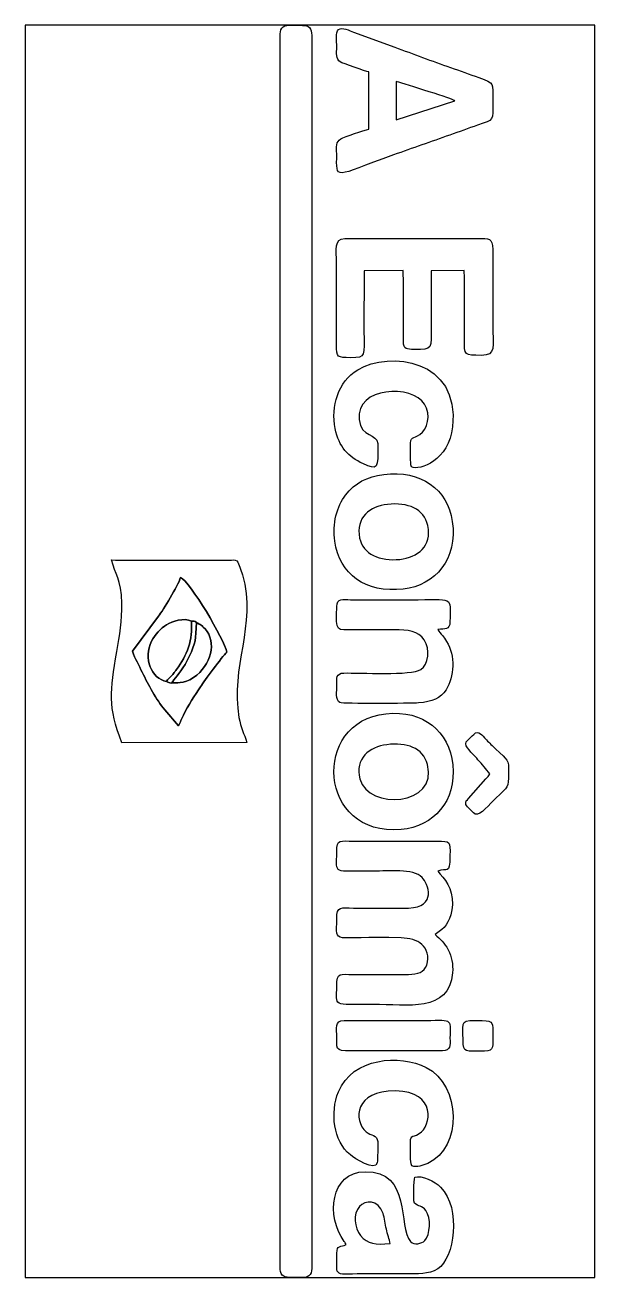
# Model space of a CAD drawing. Header units: millimetres. Extents: x 7819 to 8819, y 420 to 2622.
import ezdxf

# ---------------------------------------------------------------- set-up
doc = ezdxf.new("R2010")
doc.units = ezdxf.units.MM
doc.header["$MEASUREMENT"] = 0
doc.layers.add('Camada 1', color=7, linetype='Continuous')

msp = doc.modelspace()

# ---------------------------------------------------------------- linework, layer by layer
at = {"layer": 'Camada 1', "color": 240}
msp.add_open_spline([(8818.5242, 2622.3046), (8818.5242, 2622.3046), (8818.5242, 422.3046), (8818.5242, 422.3046), (8818.5242, 422.3046), (7818.5242, 422.3046), (7818.5242, 422.3046), (7818.5242, 422.3046), (7818.5242, 2622.3046), (7818.5242, 2622.3046), (7818.5242, 2622.3046), (8818.5242, 2622.3046), (8818.5242, 2622.3046)], degree=3, knots=[0, 0, 0, 0, 0.25, 0.25, 0.25, 0.5, 0.5, 0.5, 0.75, 0.75, 0.75, 1, 1, 1, 1], dxfattribs=at)
at = {"layer": 'Camada 1', "color": 30}
for points, knots in [([(8277.9543, 2621.942), (8266.2512, 2620.5471), (8265.9517, 2610.65), (8265.9852, 2598.2098), (8265.9852, 2598.2098), (8265.9762, 2070.2223), (8265.9762, 2070.2223), (8265.943, 1530.1717), (8266.9566, 989.344), (8265.9762, 449.3678), (8265.9549, 437.6914), (8265.2527, 426.1347), (8275.8799, 423.2423), (8279.979, 422.1269), (8304.9841, 422.0623), (8309.6439, 422.7548), (8322.0658, 424.6009), (8321.6634, 434.6418), (8321.6324, 446.8224), (8321.6324, 446.8224), (8321.6091, 2102.0289), (8321.6091, 2102.0289), (8321.6418, 2196.1749), (8321.4834, 2290.3242), (8321.6267, 2384.4695), (8321.6267, 2384.4695), (8321.613, 2595.6644), (8321.613, 2595.6644), (8321.4618, 2607.99), (8322.3826, 2618.5884), (8311.4738, 2621.475), (8307.7236, 2622.4675), (8282.6231, 2622.4985), (8277.9543, 2621.942)], [0, 0, 0, 0, 0.090909091, 0.090909091, 0.090909091, 0.181818182, 0.181818182, 0.181818182, 0.272727273, 0.272727273, 0.272727273, 0.363636364, 0.363636364, 0.363636364, 0.454545455, 0.454545455, 0.454545455, 0.545454545, 0.545454545, 0.545454545, 0.636363636, 0.636363636, 0.636363636, 0.727272727, 0.727272727, 0.727272727, 0.818181818, 0.818181818, 0.818181818, 0.909090909, 0.909090909, 0.909090909, 1, 1, 1, 1]), ([(8634.0345, 1307.3323), (8631.2112, 1302.595), (8630.8606, 1302.5669), (8627.0812, 1298.4967), (8627.0812, 1298.4967), (8596.7943, 1263.9409), (8596.7943, 1263.9409), (8594.0677, 1261.0713), (8590.5695, 1258.8909), (8592.2151, 1253.3046), (8593.0696, 1250.4032), (8607.5155, 1236.8407), (8608.6634, 1236.4252), (8617.817, 1233.112), (8633.9517, 1254.5812), (8644.4764, 1264.5277), (8667.3064, 1286.1037), (8666.7791, 1281.0255), (8666.9742, 1308.6047), (8667.1596, 1334.8149), (8666.6308, 1328.8477), (8644.2018, 1351.1421), (8638.5824, 1356.7281), (8633.6652, 1361.2162), (8628.1135, 1366.8216), (8624.4198, 1370.5514), (8616.9049, 1382.2404), (8608.9826, 1379.0942), (8607.5155, 1378.5114), (8593.2928, 1364.5053), (8592.7205, 1363.3613), (8588.5793, 1355.0771), (8603.7689, 1343.4569), (8611.1221, 1334.5415), (8614.2997, 1330.6892), (8615.0926, 1329.7162), (8618.8695, 1325.7704), (8618.8695, 1325.7704), (8634.0345, 1307.3323), (8634.0345, 1307.3323)], [0, 0, 0, 0, 0.076923077, 0.076923077, 0.076923077, 0.153846154, 0.153846154, 0.153846154, 0.230769231, 0.230769231, 0.230769231, 0.307692308, 0.307692308, 0.307692308, 0.384615385, 0.384615385, 0.384615385, 0.461538462, 0.461538462, 0.461538462, 0.538461538, 0.538461538, 0.538461538, 0.615384615, 0.615384615, 0.615384615, 0.692307692, 0.692307692, 0.692307692, 0.769230769, 0.769230769, 0.769230769, 0.846153846, 0.846153846, 0.846153846, 0.923076923, 0.923076923, 0.923076923, 1, 1, 1, 1]), ([(8620.7984, 873.8714), (8581.1836, 873.6452), (8587.064, 876.9328), (8587.1054, 839.1421), (8587.1302, 816.4572), (8590.7789, 820.1927), (8624.6077, 820.2165), (8642.9568, 820.2295), (8639.2285, 830.1013), (8639.2004, 849.3201), (8639.172, 868.6075), (8641.9241, 873.9211), (8620.7984, 873.8714)], [0, 0, 0, 0, 0.25, 0.25, 0.25, 0.5, 0.5, 0.5, 0.75, 0.75, 0.75, 1, 1, 1, 1])]:
    msp.add_open_spline(points, degree=3, knots=knots, dxfattribs=at)
at = {"layer": 'Camada 1', "color": 114}
for points, knots in [([(8421.582, 2540.2014), (8421.582, 2540.2014), (8421.8851, 2439.5649), (8421.8851, 2439.5649), (8413.1778, 2437.5216), (8379.6744, 2426.4856), (8372.535, 2422.5601), (8363.7945, 2417.7545), (8365.3354, 2408.5413), (8365.3761, 2396.3838), (8365.5338, 2349.3574), (8357.7727, 2355.5871), (8465.3545, 2394.4251), (8498.7135, 2406.468), (8530.7256, 2417.598), (8563.7466, 2429.3087), (8580.0376, 2435.0862), (8596.4297, 2440.8679), (8612.6004, 2446.6475), (8642.2344, 2457.2395), (8639.2011, 2452.8632), (8639.1853, 2487.9862), (8639.1695, 2522.8687), (8643.429, 2519.4293), (8614.7518, 2530.1818), (8598.2272, 2536.3776), (8581.7811, 2542.2527), (8565.0089, 2547.9883), (8532.5178, 2559.0993), (8499.7847, 2572.0116), (8467.3561, 2583.5788), (8467.3561, 2583.5788), (8394.7682, 2610.0905), (8394.7682, 2610.0905), (8388.4786, 2612.5637), (8374.7792, 2619.5562), (8368.7315, 2614.5999), (8362.6272, 2609.5971), (8365.5266, 2593.1184), (8365.4776, 2584.6776), (8365.4107, 2573.1289), (8363.6509, 2562.684), (8371.6679, 2557.6693), (8374.8239, 2555.6952), (8417.3632, 2541.0237), (8421.582, 2540.2014)], [0, 0, 0, 0, 0.066666667, 0.066666667, 0.066666667, 0.133333333, 0.133333333, 0.133333333, 0.2, 0.2, 0.2, 0.266666667, 0.266666667, 0.266666667, 0.333333333, 0.333333333, 0.333333333, 0.4, 0.4, 0.4, 0.466666667, 0.466666667, 0.466666667, 0.533333333, 0.533333333, 0.533333333, 0.6, 0.6, 0.6, 0.666666667, 0.666666667, 0.666666667, 0.733333333, 0.733333333, 0.733333333, 0.8, 0.8, 0.8, 0.866666667, 0.866666667, 0.866666667, 0.933333333, 0.933333333, 0.933333333, 1, 1, 1, 1]), ([(8469.8523, 2523.348), (8472.2164, 2522.7995), (8563.6642, 2494.5856), (8570.3364, 2490.8421), (8572.3359, 2489.7202), (8571.5163, 2490.2272), (8572.7192, 2489.2834), (8572.7192, 2489.2834), (8469.5374, 2456.0772), (8469.5374, 2456.0772), (8469.5374, 2456.0772), (8469.8523, 2523.348), (8469.8523, 2523.348)], [0, 0, 0, 0, 0.25, 0.25, 0.25, 0.5, 0.5, 0.5, 0.75, 0.75, 0.75, 1, 1, 1, 1]), ([(8613.1795, 2247.6394), (8613.1795, 2247.6394), (8379.5377, 2247.6153), (8379.5377, 2247.6153), (8360.3719, 2247.6174), (8364.9557, 2227.6928), (8365.0194, 2204.2729), (8365.0194, 2204.2729), (8364.9625, 2061.7802), (8364.9625, 2061.7802), (8364.8823, 2038.0112), (8366.8166, 2038.3181), (8389.6963, 2038.2092), (8417.5352, 2038.0768), (8413.149, 2041.3677), (8413.2487, 2084.6808), (8413.2487, 2084.6808), (8413.3084, 2190.7179), (8413.3084, 2190.7179), (8413.3084, 2190.7179), (8482.0407, 2191.3393), (8482.0407, 2191.3393), (8483.551, 2152.2333), (8482.1353, 2106.5868), (8482.4272, 2066.7881), (8482.5313, 2052.5882), (8488.5606, 2052.84), (8501.4379, 2052.8165), (8535.0949, 2052.7556), (8530.8379, 2051.3924), (8530.889, 2097.4035), (8530.889, 2097.4035), (8531.0434, 2191.037), (8531.0434, 2191.037), (8531.0434, 2191.037), (8588.9396, 2191.3371), (8588.9396, 2191.3371), (8590.5666, 2174.8357), (8589.4983, 2095.9184), (8589.4954, 2071.9582), (8589.5008, 2041.2865), (8588.7104, 2042.345), (8619.5285, 2042.3735), (8645.8744, 2042.3984), (8639.2314, 2056.3291), (8639.154, 2098.6758), (8639.154, 2098.6758), (8639.2299, 2228.4458), (8639.2299, 2228.4458), (8639.2681, 2248.9619), (8632.395, 2247.5817), (8613.1795, 2247.6394)], [0, 0, 0, 0, 0.058823529, 0.058823529, 0.058823529, 0.117647059, 0.117647059, 0.117647059, 0.176470588, 0.176470588, 0.176470588, 0.235294118, 0.235294118, 0.235294118, 0.294117647, 0.294117647, 0.294117647, 0.352941176, 0.352941176, 0.352941176, 0.411764706, 0.411764706, 0.411764706, 0.470588235, 0.470588235, 0.470588235, 0.529411765, 0.529411765, 0.529411765, 0.588235294, 0.588235294, 0.588235294, 0.647058824, 0.647058824, 0.647058824, 0.705882353, 0.705882353, 0.705882353, 0.764705882, 0.764705882, 0.764705882, 0.823529412, 0.823529412, 0.823529412, 0.882352941, 0.882352941, 0.882352941, 0.941176471, 0.941176471, 0.941176471, 1, 1, 1, 1]), ([(8496.3721, 1846.6594), (8511.2949, 1838.6096), (8562.1089, 1858.3157), (8568.6656, 1916.7934), (8582.0187, 2035.8852), (8457.8314, 2050.7511), (8402.5836, 2017.0818), (8367.4559, 1995.6739), (8354.8072, 1952.6052), (8362.7, 1913.6684), (8369.1771, 1881.7158), (8385.8647, 1864.039), (8411.503, 1852.108), (8437.3133, 1840.0972), (8438.6047, 1842.44), (8437.3705, 1887.5798), (8436.8781, 1905.5908), (8408.0785, 1896.9874), (8404.6151, 1929.4085), (8398.3601, 1987.9681), (8498.4637, 1991.1111), (8519.6779, 1956.6642), (8531.2907, 1937.8082), (8524.9791, 1912.1065), (8511.1743, 1903.2066), (8499.1354, 1895.4453), (8494.4669, 1901.1838), (8494.698, 1882.4114), (8494.8153, 1872.9028), (8494.2013, 1854.1939), (8496.3721, 1846.6594)], [0, 0, 0, 0, 0.1, 0.1, 0.1, 0.2, 0.2, 0.2, 0.3, 0.3, 0.3, 0.4, 0.4, 0.4, 0.5, 0.5, 0.5, 0.6, 0.6, 0.6, 0.7, 0.7, 0.7, 0.8, 0.8, 0.8, 0.9, 0.9, 0.9, 1, 1, 1, 1]), ([(8568.2409, 1750.4033), (8559.4838, 1807.7165), (8514.0481, 1841.2145), (8447.911, 1833.0164), (8418.4739, 1829.3671), (8397.6175, 1818.3918), (8380.9288, 1797.0239), (8366.0071, 1777.9183), (8357.4196, 1746.1409), (8361.9419, 1715.8313), (8370.5694, 1658.0089), (8415.6988, 1624.1445), (8482.3193, 1631.6822), (8538.6458, 1638.0551), (8578.1623, 1685.468), (8568.2409, 1750.4033)], [0, 0, 0, 0, 0.2, 0.2, 0.2, 0.4, 0.4, 0.4, 0.6, 0.6, 0.6, 0.8, 0.8, 0.8, 1, 1, 1, 1]), ([(8525.2063, 1743.2284), (8533.2502, 1707.3891), (8507.3222, 1687.2333), (8476.0728, 1684.0178), (8441.6714, 1680.4782), (8411.2982, 1693.0594), (8405.6381, 1721.4497), (8398.4482, 1757.5129), (8423.3763, 1777.206), (8454.5789, 1780.5499), (8489.9943, 1784.3456), (8518.5225, 1773.0075), (8525.2063, 1743.2284)], [0, 0, 0, 0, 0.25, 0.25, 0.25, 0.5, 0.5, 0.5, 0.75, 0.75, 0.75, 1, 1, 1, 1]), ([(8189.8338, 1681.6371), (8187.4474, 1683.4851), (8180.9177, 1682.7587), (8177.6566, 1682.7483), (8177.6566, 1682.7483), (8135.7375, 1682.7627), (8135.7375, 1682.7627), (8117.5428, 1682.8045), (8099.332, 1682.7753), (8081.1366, 1682.7605), (8044.2005, 1682.7313), (8006.957, 1682.4089), (7970.0529, 1682.9012), (7977.0721, 1656.6113), (7987.1015, 1650.994), (7988.3156, 1606.4178), (7989.0985, 1577.6716), (7984.0417, 1549.7841), (7979.4999, 1522.2547), (7967.7576, 1451.0778), (7963.2615, 1426.449), (7988.3466, 1361.708), (7988.3466, 1361.708), (8207.7564, 1362.2804), (8207.7564, 1362.2804), (8202.5905, 1377.9664), (8197.2972, 1387.6863), (8193.895, 1406.4436), (8177.8953, 1494.6546), (8225.1671, 1567.9001), (8200.0443, 1656.7343), (8198.7431, 1661.3353), (8196.929, 1665.7741), (8195.4104, 1670.0173), (8193.967, 1674.0493), (8192.8875, 1678.6518), (8189.8338, 1681.6371)], [0, 0, 0, 0, 0.083333333, 0.083333333, 0.083333333, 0.166666667, 0.166666667, 0.166666667, 0.25, 0.25, 0.25, 0.333333333, 0.333333333, 0.333333333, 0.416666667, 0.416666667, 0.416666667, 0.5, 0.5, 0.5, 0.583333333, 0.583333333, 0.583333333, 0.666666667, 0.666666667, 0.666666667, 0.75, 0.75, 0.75, 0.833333333, 0.833333333, 0.833333333, 0.916666667, 0.916666667, 0.916666667, 1, 1, 1, 1]), ([(8172.6326, 1520.7544), (8164.2081, 1513.5596), (8132.8601, 1469.6456), (8126.5712, 1460.3451), (8116.2676, 1445.1059), (8104.9103, 1427.0909), (8096.3437, 1410.5094), (8093.0967, 1404.2238), (8090.9129, 1397.7835), (8087.6335, 1391.6512), (8087.6335, 1391.6512), (8063.5088, 1419.4991), (8063.5088, 1419.4991), (8056.0443, 1429.3701), (8048.9459, 1439.3797), (8042.039, 1451.42), (8035.5629, 1462.7087), (8030.0458, 1473.8597), (8024.1424, 1485.6955), (8018.2055, 1497.5974), (8011.6675, 1509.6207), (8006.8461, 1522.4371), (8006.8461, 1522.4371), (8052.5705, 1584.1512), (8052.5705, 1584.1512), (8060.7362, 1594.9906), (8086.8197, 1636.6805), (8091.238, 1652.2663), (8108.0033, 1645.0575), (8168.3093, 1543.3499), (8172.6326, 1520.7544)], [0, 0, 0, 0, 0.1, 0.1, 0.1, 0.2, 0.2, 0.2, 0.3, 0.3, 0.3, 0.4, 0.4, 0.4, 0.5, 0.5, 0.5, 0.6, 0.6, 0.6, 0.7, 0.7, 0.7, 0.8, 0.8, 0.8, 0.9, 0.9, 0.9, 1, 1, 1, 1]), ([(8543.1367, 1561.0163), (8555.3258, 1561.5457), (8563.8071, 1559.9939), (8564.1696, 1574.4238), (8565.3369, 1620.9214), (8571.7211, 1613.1327), (8495.0889, 1613.084), (8495.0889, 1613.084), (8389.6959, 1613.1305), (8389.6959, 1613.1305), (8376.1747, 1613.0613), (8366.0805, 1615.9861), (8365.5507, 1601.3008), (8363.8582, 1554.3917), (8365.6713, 1560.1771), (8394.7754, 1560.0927), (8418.4714, 1560.0242), (8442.1869, 1560.0512), (8465.8836, 1560.0783), (8490.8049, 1560.1064), (8508.1965, 1558.7515), (8518.9883, 1542.4881), (8529.9694, 1525.9391), (8526.6118, 1499.5193), (8512.9913, 1490.398), (8496.8119, 1479.563), (8405.1543, 1485.0901), (8378.1818, 1484.314), (8363.639, 1483.8957), (8365.6166, 1475.5065), (8365.6572, 1462.5495), (8365.6867, 1453.2118), (8362.8576, 1436.5538), (8370.9602, 1432.4003), (8375.592, 1430.0259), (8495.9535, 1430.8449), (8509.2076, 1431.8352), (8532.5552, 1433.5793), (8548.127, 1440.1141), (8557.3857, 1454.8628), (8571.6967, 1477.6581), (8573.9387, 1514.9039), (8558.2716, 1539.8118), (8555.5932, 1544.0702), (8553.6262, 1546.9806), (8550.9493, 1550.301), (8548.1932, 1553.7195), (8544.7835, 1556.7128), (8543.1367, 1561.0163)], [0, 0, 0, 0, 0.0625, 0.0625, 0.0625, 0.125, 0.125, 0.125, 0.1875, 0.1875, 0.1875, 0.25, 0.25, 0.25, 0.3125, 0.3125, 0.3125, 0.375, 0.375, 0.375, 0.4375, 0.4375, 0.4375, 0.5, 0.5, 0.5, 0.5625, 0.5625, 0.5625, 0.625, 0.625, 0.625, 0.6875, 0.6875, 0.6875, 0.75, 0.75, 0.75, 0.8125, 0.8125, 0.8125, 0.875, 0.875, 0.875, 0.9375, 0.9375, 0.9375, 1, 1, 1, 1]), ([(8568.9226, 1323.1889), (8562.8299, 1381.8257), (8517.7181, 1419.858), (8451.8844, 1412.9312), (8320.0537, 1399.0603), (8332.1812, 1195.9744), (8478.6342, 1209.3249), (8536.0297, 1214.5571), (8575.5387, 1259.5101), (8568.9226, 1323.1889)], [0, 0, 0, 0, 0.333333333, 0.333333333, 0.333333333, 0.666666667, 0.666666667, 0.666666667, 1, 1, 1, 1]), ([(8524.6325, 1323.6412), (8544.2727, 1251.4155), (8420.6714, 1242.6625), (8406.1586, 1298.1937), (8396.8066, 1333.9796), (8422.6914, 1354.7164), (8453.1428, 1358.4422), (8488.5092, 1362.7699), (8516.5936, 1353.2046), (8524.6325, 1323.6412)], [0, 0, 0, 0, 0.333333333, 0.333333333, 0.333333333, 0.666666667, 0.666666667, 0.666666667, 1, 1, 1, 1]), ([(8542.6829, 1136.3456), (8559.1246, 1143.2846), (8563.9878, 1127.2823), (8564.1735, 1163.5674), (8564.3031, 1188.8962), (8566.0312, 1188.8745), (8540.8022, 1188.8118), (8540.8022, 1188.8118), (8394.7754, 1188.9539), (8394.7754, 1188.9539), (8372.3781, 1189.0069), (8365.2656, 1193.7576), (8365.4269, 1169.9355), (8365.704, 1128.9438), (8356.4633, 1136.7094), (8430.3297, 1136.3733), (8455.6494, 1136.2583), (8499.4661, 1141.3552), (8515.3723, 1125.3731), (8526.0845, 1114.6102), (8541.9173, 1072.7702), (8491.2951, 1071.5069), (8459.5652, 1070.7149), (8426.6327, 1071.4452), (8394.7754, 1071.4708), (8373.2574, 1071.4881), (8365.361, 1076.2147), (8365.4733, 1052.8928), (8365.7091, 1003.799), (8353.7774, 1023.7452), (8478.6345, 1019.1409), (8492.4297, 1018.6321), (8506.4029, 1015.5374), (8514.7755, 1007.7321), (8523.0445, 1000.0238), (8529.0944, 986.4688), (8523.3522, 971.1326), (8518.6201, 958.4954), (8507.9392, 955.4188), (8491.3185, 954.8779), (8491.3185, 954.8779), (8394.7754, 954.8101), (8394.7754, 954.8101), (8371.191, 954.7574), (8365.3542, 959.6509), (8365.4308, 934.5645), (8365.5439, 897.6552), (8355.531, 901.8754), (8429.0598, 902.0903), (8489.864, 902.2681), (8562.0761, 887.0895), (8568.5446, 957.5336), (8570.0452, 973.8771), (8567.264, 985.4316), (8560.9607, 997.971), (8554.3086, 1011.204), (8546.9564, 1016.284), (8538.1397, 1024.8913), (8538.1397, 1024.8913), (8549.7715, 1033.718), (8549.7715, 1033.718), (8560.9157, 1041.9319), (8568.3773, 1062.2352), (8568.63, 1078.2905), (8569.0806, 1106.9444), (8554.6081, 1122.8519), (8542.6829, 1136.3456)], [0, 0, 0, 0, 0.045454545, 0.045454545, 0.045454545, 0.090909091, 0.090909091, 0.090909091, 0.136363636, 0.136363636, 0.136363636, 0.181818182, 0.181818182, 0.181818182, 0.227272727, 0.227272727, 0.227272727, 0.272727273, 0.272727273, 0.272727273, 0.318181818, 0.318181818, 0.318181818, 0.363636364, 0.363636364, 0.363636364, 0.409090909, 0.409090909, 0.409090909, 0.454545455, 0.454545455, 0.454545455, 0.5, 0.5, 0.5, 0.545454545, 0.545454545, 0.545454545, 0.590909091, 0.590909091, 0.590909091, 0.636363636, 0.636363636, 0.636363636, 0.681818182, 0.681818182, 0.681818182, 0.727272727, 0.727272727, 0.727272727, 0.772727273, 0.772727273, 0.772727273, 0.818181818, 0.818181818, 0.818181818, 0.863636364, 0.863636364, 0.863636364, 0.909090909, 0.909090909, 0.909090909, 0.954545455, 0.954545455, 0.954545455, 1, 1, 1, 1]), ([(8511.5962, 873.8761), (8511.5962, 873.8761), (8378.2681, 873.8623), (8378.2681, 873.8623), (8361.4898, 873.9312), (8365.4589, 859.8061), (8365.4909, 844.2311), (8365.5449, 818.2301), (8363.7859, 820.8959), (8403.6638, 820.8779), (8403.6638, 820.8779), (8551.0382, 820.8685), (8551.0382, 820.8685), (8565.9988, 821.161), (8564.229, 829.873), (8564.2081, 842.9588), (8564.1483, 880.4931), (8570.4984, 873.955), (8511.5962, 873.8761)], [0, 0, 0, 0, 0.166666667, 0.166666667, 0.166666667, 0.333333333, 0.333333333, 0.333333333, 0.5, 0.5, 0.5, 0.666666667, 0.666666667, 0.666666667, 0.833333333, 0.833333333, 0.833333333, 1, 1, 1, 1]), ([(8496.9858, 618.408), (8506.5178, 615.5337), (8516.3013, 618.9313), (8525.2772, 623.0354), (8586.3171, 650.9453), (8583.718, 759.8559), (8522.4754, 791.5529), (8476.8784, 815.1524), (8392.6777, 809.1557), (8368.4011, 748.512), (8353.7705, 711.9644), (8359.2445, 662.6679), (8389.3748, 637.7794), (8395.6511, 632.5952), (8433.9647, 607.2848), (8436.4023, 624.2107), (8437.2377, 630.0112), (8437.6815, 654.851), (8437.3291, 661.129), (8436.615, 673.8491), (8425.5893, 670.7934), (8417.0954, 678.3138), (8393.4926, 699.2118), (8397.4102, 750.9964), (8468.4241, 750.1532), (8541.5296, 749.2852), (8531.8562, 688.1222), (8510.0945, 675.1925), (8496.3984, 667.0547), (8494.3258, 675.2874), (8494.7621, 653.3983), (8494.9888, 642.0169), (8493.8064, 627.3825), (8496.9858, 618.408)], [0, 0, 0, 0, 0.090909091, 0.090909091, 0.090909091, 0.181818182, 0.181818182, 0.181818182, 0.272727273, 0.272727273, 0.272727273, 0.363636364, 0.363636364, 0.363636364, 0.454545455, 0.454545455, 0.454545455, 0.545454545, 0.545454545, 0.545454545, 0.636363636, 0.636363636, 0.636363636, 0.727272727, 0.727272727, 0.727272727, 0.818181818, 0.818181818, 0.818181818, 0.909090909, 0.909090909, 0.909090909, 1, 1, 1, 1]), ([(8502.7639, 598.6608), (8500.2789, 591.7755), (8499.6335, 561.331), (8501.6751, 552.904), (8508.9924, 547.1373), (8515.2661, 548.9045), (8521.776, 540.1773), (8531.4714, 527.1799), (8529.5702, 497.0319), (8519.9533, 487.2319), (8514.7262, 481.9052), (8500.9286, 478.9368), (8495.1307, 485.4975), (8472.134, 511.5188), (8497.4483, 609.4663), (8415.0563, 608.3498), (8354.1193, 607.5239), (8346.2168, 529.2301), (8378.6749, 485.8834), (8379.0255, 485.4157), (8380.1841, 483.8368), (8380.2971, 483.6684), (8380.2971, 483.6684), (8382.2865, 480.3656), (8382.2865, 480.3656), (8371.9389, 475.4191), (8365.6853, 480.415), (8365.7019, 465.1795), (8365.7515, 420.0126), (8357.0658, 428.9348), (8422.7108, 429.0881), (8443.8732, 429.1375), (8465.0381, 429.056), (8486.2005, 429.1022), (8507.9464, 429.1494), (8525.9492, 427.2889), (8542.7073, 437.7572), (8571.9436, 456.0196), (8584.5649, 543.069), (8547.6724, 581.3963), (8537.8978, 591.5512), (8513.7702, 602.6167), (8502.7639, 598.6608)], [0, 0, 0, 0, 0.071428571, 0.071428571, 0.071428571, 0.142857143, 0.142857143, 0.142857143, 0.214285714, 0.214285714, 0.214285714, 0.285714286, 0.285714286, 0.285714286, 0.357142857, 0.357142857, 0.357142857, 0.428571429, 0.428571429, 0.428571429, 0.5, 0.5, 0.5, 0.571428571, 0.571428571, 0.571428571, 0.642857143, 0.642857143, 0.642857143, 0.714285714, 0.714285714, 0.714285714, 0.785714286, 0.785714286, 0.785714286, 0.857142857, 0.857142857, 0.857142857, 0.928571429, 0.928571429, 0.928571429, 1, 1, 1, 1]), ([(8459.2402, 482.0011), (8433.5454, 480.4778), (8419.7345, 480.3833), (8407.1002, 496.5053), (8397.2248, 509.1072), (8393.3709, 534.5618), (8405.3764, 547.3555), (8415.5375, 558.1837), (8438.175, 560.305), (8446.7693, 534.881), (8449.5293, 526.7172), (8450.6927, 516.6251), (8452.5496, 507.6956), (8454.4278, 498.6638), (8457.9793, 489.3127), (8459.2402, 482.0011)], [0, 0, 0, 0, 0.2, 0.2, 0.2, 0.4, 0.4, 0.4, 0.6, 0.6, 0.6, 0.8, 0.8, 0.8, 1, 1, 1, 1])]:
    msp.add_open_spline(points, degree=3, knots=knots, dxfattribs=at)
at = {"layer": 'Camada 1', "color": 230}
for points, knots in [([(8172.6326, 1520.7544), (8168.3093, 1543.3499), (8108.0033, 1645.0575), (8091.238, 1652.2663), (8086.8197, 1636.6805), (8060.7362, 1594.9906), (8052.5705, 1584.1512), (8052.5705, 1584.1512), (8006.8461, 1522.4371), (8006.8461, 1522.4371), (8011.6675, 1509.6207), (8018.2055, 1497.5974), (8024.1424, 1485.6955), (8030.0458, 1473.8597), (8035.5629, 1462.7087), (8042.039, 1451.42), (8048.9459, 1439.3797), (8056.0443, 1429.3701), (8063.5088, 1419.4991), (8063.5088, 1419.4991), (8087.6335, 1391.6512), (8087.6335, 1391.6512), (8090.9129, 1397.7835), (8093.0967, 1404.2238), (8096.3437, 1410.5094), (8104.9103, 1427.0909), (8116.2676, 1445.1059), (8126.5712, 1460.3451), (8132.8601, 1469.6456), (8164.2081, 1513.5596), (8172.6326, 1520.7544)], [0, 0, 0, 0, 0.1, 0.1, 0.1, 0.2, 0.2, 0.2, 0.3, 0.3, 0.3, 0.4, 0.4, 0.4, 0.5, 0.5, 0.5, 0.6, 0.6, 0.6, 0.7, 0.7, 0.7, 0.8, 0.8, 0.8, 0.9, 0.9, 0.9, 1, 1, 1, 1]), ([(8110.348, 1575.4934), (8115.8727, 1575.2366), (8115.0189, 1575.6849), (8119.268, 1573.1294), (8126.3301, 1568.7436), (8128.8076, 1568.1439), (8134.3931, 1561.8219), (8155.143, 1538.3356), (8145.4804, 1498.2736), (8114.3102, 1476.5194), (8096.153, 1463.8473), (8083.0032, 1468.3517), (8075.7353, 1466.7944), (8070.6885, 1467.4883), (8070.564, 1466.9585), (8066.8685, 1469.4689), (8039.2883, 1474.7433), (8026.2779, 1509.9381), (8040.506, 1540.2841), (8045.8267, 1551.6327), (8056.9003, 1563.1198), (8066.5715, 1568.8121), (8077.0559, 1574.9827), (8097.033, 1582.1125), (8110.348, 1575.4934)], [0, 0, 0, 0, 0.125, 0.125, 0.125, 0.25, 0.25, 0.25, 0.375, 0.375, 0.375, 0.5, 0.5, 0.5, 0.625, 0.625, 0.625, 0.75, 0.75, 0.75, 0.875, 0.875, 0.875, 1, 1, 1, 1])]:
    msp.add_open_spline(points, degree=3, knots=knots, dxfattribs=at)
at = {"layer": 'Camada 1', "color": 166}
for points in [[(8066.8685, 1469.4689), (8068.2348, 1473.3436), (8072.9202, 1475.6377), (8080.1662, 1485.2487), (8081.4915, 1487.0068), (8082.1433, 1487.9831), (8083.965, 1490.3334), (8103.1761, 1515.1216), (8112.7182, 1542.5944), (8110.348, 1575.4934), (8097.033, 1582.1125), (8077.0559, 1574.9827), (8066.5715, 1568.8121), (8056.9003, 1563.1198), (8045.8267, 1551.6327), (8040.506, 1540.2841), (8026.2779, 1509.9381), (8039.2883, 1474.7433), (8066.8685, 1469.4689)], [(8119.268, 1573.1294), (8118.2652, 1543.3066), (8117.7278, 1537.1891), (8106.6568, 1513.2874), (8106.6568, 1513.2874), (8099.2074, 1499.3667), (8099.2074, 1499.3667), (8089.503, 1482.1757), (8079.8066, 1474.2258), (8075.7353, 1466.7944), (8083.0032, 1468.3517), (8096.153, 1463.8473), (8114.3102, 1476.5194), (8145.4804, 1498.2736), (8155.143, 1538.3356), (8134.3931, 1561.8219), (8128.8076, 1568.1439), (8126.3301, 1568.7436), (8119.268, 1573.1294)]]:
    msp.add_open_spline(points, degree=3, knots=[0, 0, 0, 0, 0.166666667, 0.166666667, 0.166666667, 0.333333333, 0.333333333, 0.333333333, 0.5, 0.5, 0.5, 0.666666667, 0.666666667, 0.666666667, 0.833333333, 0.833333333, 0.833333333, 1, 1, 1, 1], dxfattribs=at)
at = {"layer": 'Camada 1', "color": 9}
msp.add_open_spline([(8110.348, 1575.4934), (8112.7182, 1542.5944), (8103.1761, 1515.1216), (8083.965, 1490.3334), (8082.1433, 1487.9831), (8081.4915, 1487.0068), (8080.1662, 1485.2487), (8072.9202, 1475.6377), (8068.2348, 1473.3436), (8066.8685, 1469.4689), (8070.564, 1466.9585), (8070.6885, 1467.4883), (8075.7353, 1466.7944), (8079.8066, 1474.2258), (8089.503, 1482.1757), (8099.2074, 1499.3667), (8099.2074, 1499.3667), (8106.6568, 1513.2874), (8106.6568, 1513.2874), (8117.7278, 1537.1891), (8118.2652, 1543.3066), (8119.268, 1573.1294), (8115.0189, 1575.6849), (8115.8727, 1575.2366), (8110.348, 1575.4934)], degree=3, knots=[0, 0, 0, 0, 0.125, 0.125, 0.125, 0.25, 0.25, 0.25, 0.375, 0.375, 0.375, 0.5, 0.5, 0.5, 0.625, 0.625, 0.625, 0.75, 0.75, 0.75, 0.875, 0.875, 0.875, 1, 1, 1, 1], dxfattribs=at)

doc.saveas('drawing.dxf')
